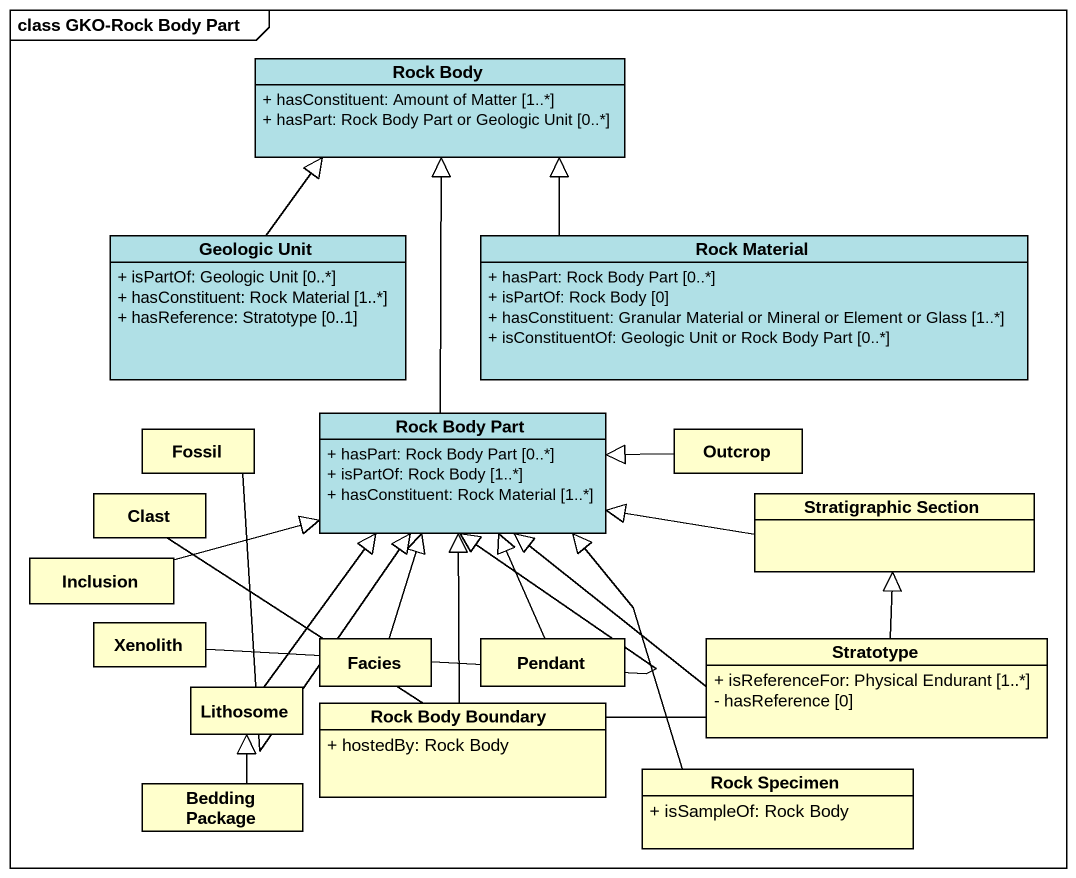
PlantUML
@startuml
mainframe class GKO-Rock Body Part
hide circle
hide empty members
skinparam classAttributeIconSize 0
class "Rock Body" as Rock_Body #B0E0E6 {
  + hasConstituent: Amount of Matter [1..*]
  + hasPart: Rock Body Part or Geologic Unit [0..*]
}
class "Geologic Unit" as Geologic_Unit #B0E0E6 {
  + isPartOf: Geologic Unit [0..*]
  + hasConstituent: Rock Material [1..*]
  + hasReference: Stratotype [0..1]
}
class "Rock Material" as Rock_Material #B0E0E6 {
  + hasPart: Rock Body Part [0..*]
  + isPartOf: Rock Body [0]
  + hasConstituent: Granular Material or Mineral or Element or Glass [1..*]
  + isConstituentOf: Geologic Unit or Rock Body Part [0..*]
}
class Fossil
class "Rock Body Part" as Rock_Body_Part #B0E0E6 {
  + hasPart: Rock Body Part [0..*]
  + isPartOf: Rock Body [1..*]
  + hasConstituent: Rock Material [1..*]
}
class Outcrop
class Clast
class "Stratigraphic Section" as Stratigraphic_Section
class Inclusion
class Xenolith
class Facies
class Pendant
class Stratotype {
  + isReferenceFor: Physical Endurant [1..*]
  - hasReference [0]
}
class Lithosome
class "Rock Body Boundary" as Rock_Body_Boundary {
  + hostedBy: Rock Body
}
class "Bedding Package" as Bedding_Package
class "Rock Specimen" as Rock_Specimen {
  + isSampleOf: Rock Body
}
Geologic_Unit -up-|> Rock_Body
Rock_Material -up-|> Rock_Body
Fossil -right-|> Rock_Body_Part
Rock_Body_Part -up-|> Rock_Body
Outcrop -left-|> Rock_Body_Part
Clast -right-|> Rock_Body_Part
Stratigraphic_Section -left-|> Rock_Body_Part
Inclusion -right-|> Rock_Body_Part
Xenolith -right-|> Rock_Body_Part
Facies -up-|> Rock_Body_Part
Pendant -up-|> Rock_Body_Part
Stratotype -up-|> Stratigraphic_Section
Lithosome -up-|> Rock_Body_Part
Rock_Body_Boundary -up-|> Rock_Body_Part
Bedding_Package -up-|> Lithosome
Rock_Specimen -up-|> Rock_Body_Part
@enduml
